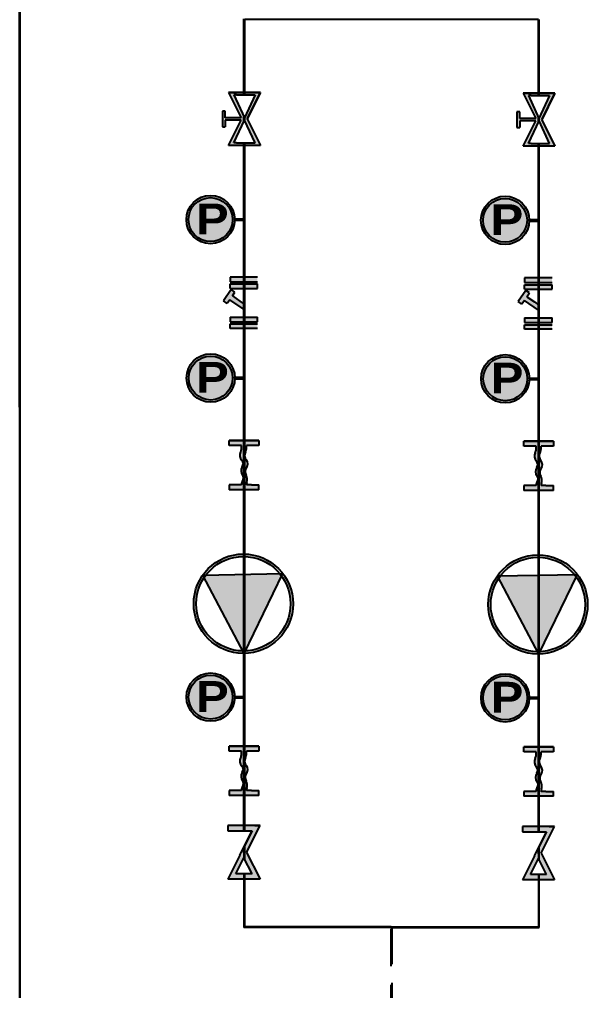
# Model space of a CAD drawing. Header units: millimetres. Extents: x -3738 to 3262, y -2165 to 2136.
# Drawn here: x -389 to -3, y -38 to 620 of the extents above; entities that cross this region are included whole.
import ezdxf

# ---------------------------------------------------------------- set-up
doc = ezdxf.new("R2010")
doc.units = ezdxf.units.MM
doc.linetypes.add('DASHEDX2', pattern=[38.1, 25.4, -12.7])
doc.styles.get("Standard").update_dxf_attribs({"font": 'arial.ttf'})

msp = doc.modelspace()

# ---------------------------------------------------------------- hatches: boundary and pattern name
h = msp.add_hatch(color=256)
h.set_gradient(color1=(255, 255, 255), tint=1)
h.paths.add_polyline_path([(-244.77, 553.65), (-248.77, 553.65), (-248.77, 558.25), (-250.77, 558.25), (-250.77, 547.52), (-248.77, 547.52), (-248.77, 552.04), (-244.77, 552.04), (-237.96, 552.04), (-246.57, 534.82), (-224.94, 534.82), (-233.95, 552.85), (-224.94, 570.87), (-246.57, 570.87), (-238.01, 553.65)])
h.paths.add_polyline_path([(-242.96, 569.3), (-241.16, 569.3), (-230.35, 569.3), (-228.54, 569.3), (-235.78, 553.65)], flags=16)
h.paths.add_polyline_path([(-235.75, 552.04), (-228.54, 536.62), (-230.35, 536.62), (-241.16, 536.62), (-242.96, 536.62)], flags=16)
h = msp.add_hatch(color=256)
h.set_gradient(color1=(255, 255, 255), tint=1)
h.paths.add_polyline_path([(-44.79, 553.15), (-48.79, 553.15), (-48.79, 557.75), (-50.79, 557.75), (-50.79, 547.02), (-48.79, 547.02), (-48.79, 551.54), (-44.79, 551.54), (-37.98, 551.54), (-46.59, 534.32), (-24.96, 534.32), (-33.98, 552.35), (-24.96, 570.37), (-46.59, 570.37), (-38.03, 553.15)])
h.paths.add_polyline_path([(-42.99, 568.8), (-41.19, 568.8), (-30.37, 568.8), (-28.57, 568.8), (-35.8, 553.15)], flags=16)
h.paths.add_polyline_path([(-35.78, 551.54), (-28.57, 536.12), (-30.37, 536.12), (-41.19, 536.12), (-42.99, 536.12)], flags=16)
h = msp.add_hatch(color=256)
h.set_gradient(color1=(255, 255, 255), tint=1)
h.paths.add_polyline_path([(-243.88, 484.61, 1), (-273.7, 484.61, 1)], flags=16)
h.paths.add_polyline_path([(-273.76, 460.38), (-242.27, 460.38), (-242.27, 511.92), (-273.76, 511.92)], flags=9)
h = msp.add_hatch(color=256)
h.set_gradient(color1=(255, 255, 255), tint=1)
h.paths.add_polyline_path([(-243.88, 484.61, 1), (-273.7, 484.61, 1)], flags=16)
h.paths.add_polyline_path([(-273.76, 460.38), (-242.27, 460.38), (-242.27, 511.92), (-273.76, 511.92)], flags=9)
h = msp.add_hatch(color=256)
h.set_gradient(color1=(255, 255, 255), tint=1)
h.paths.add_polyline_path([(-43.91, 484.11, 1), (-73.72, 484.11, 1)], flags=16)
h.paths.add_polyline_path([(-73.79, 459.88), (-42.3, 459.88), (-42.3, 511.42), (-73.79, 511.42)], flags=9)
h = msp.add_hatch(color=256)
h.set_gradient(color1=(255, 255, 255), tint=1)
h.paths.add_polyline_path([(-43.91, 484.11, 1), (-73.72, 484.11, 1)], flags=16)
h.paths.add_polyline_path([(-73.79, 459.88), (-42.3, 459.88), (-42.3, 511.42), (-73.79, 511.42)], flags=9)
h = msp.add_hatch(color=256)
h.set_gradient(color1=(255, 255, 255), tint=1)
h.paths.add_polyline_path([(-243.88, 484.61, -0.38517), (-257.3, 469.78), (-257.3, 468.28, 0.387795), (-242.39, 484.61, 1), (-275.19, 484.61, 0.387795), (-260.28, 468.28), (-260.28, 469.78, -0.38517), (-273.7, 484.61, -1)])
h = msp.add_hatch(color=256)
h.set_gradient(color1=(255, 255, 255), tint=1)
h.paths.add_polyline_path([(-258.05, 468.23), (-258.05, 469.72, -0.025016), (-259.54, 469.72), (-259.54, 468.23, 0.022739)])
h.paths.add_polyline_path([(-258.05, 468.23, 0.400957), (-242.39, 484.61, 1), (-275.19, 484.61, 0.400957), (-259.54, 468.23), (-259.54, 469.72, -0.399638), (-273.7, 484.61, -1), (-243.88, 484.61, -0.399638), (-258.05, 469.72)])
h = msp.add_hatch(color=256)
h.set_gradient(color1=(255, 255, 255), tint=1)
h.paths.add_polyline_path([(-43.91, 484.11, -0.38517), (-57.33, 469.28), (-57.33, 467.78, 0.387795), (-42.42, 484.11, 1), (-75.21, 484.11, 0.387795), (-60.31, 467.78), (-60.31, 469.28, -0.38517), (-73.72, 484.11, -1)])
h = msp.add_hatch(color=256)
h.set_gradient(color1=(255, 255, 255), tint=1)
h.paths.add_polyline_path([(-58.07, 467.73), (-58.07, 469.22, -0.025016), (-59.56, 469.22), (-59.56, 467.73, 0.022739)])
h.paths.add_polyline_path([(-58.07, 467.73, 0.400957), (-42.42, 484.11, 1), (-75.21, 484.11, 0.400957), (-59.56, 467.73), (-59.56, 469.22, -0.399638), (-73.72, 484.11, -1), (-43.91, 484.11, -0.399638), (-58.07, 469.22)])
h = msp.add_hatch(color=256)
h.set_gradient(color1=(255, 255, 255), tint=1)
h.paths.add_polyline_path([(-242.39, 485.11), (-242.39, 484.61), (-242.39, 484.11), (-236.45, 484.11), (-236.45, 485.11)])
h.paths.add_polyline_path([(-236.45, 485.11), (-236.45, 484.11), (-235.95, 484.11), (-235.95, 485.11)])
h = msp.add_hatch(color=256)
h.set_gradient(color1=(255, 255, 255), tint=1)
h.paths.add_polyline_path([(-42.42, 484.61), (-42.42, 484.11), (-42.42, 483.61), (-36.48, 483.61), (-36.48, 484.61)])
h.paths.add_polyline_path([(-36.48, 484.61), (-36.48, 483.61), (-35.98, 483.61), (-35.98, 484.61)])
h = msp.add_hatch(color=256)
h.set_gradient(color1=(255, 255, 255), tint=1)
h.paths.add_polyline_path([(-245.52, 413.8), (-245.52, 410.7), (-226.92, 410.7), (-226.92, 413.8)])
h.paths.add_polyline_path([(-245.52, 442.48), (-226.92, 442.48), (-226.92, 445.58), (-245.52, 445.58)])
h = msp.add_hatch(color=256)
h.set_gradient(color1=(255, 255, 255), tint=1)
h.paths.add_polyline_path([(-45.54, 413.3), (-45.54, 410.2), (-26.95, 410.2), (-26.95, 413.3)])
h.paths.add_polyline_path([(-45.54, 441.98), (-26.95, 441.98), (-26.95, 445.08), (-45.54, 445.08)])
h = msp.add_hatch(color=256)
h.set_gradient(color1=(255, 255, 255), tint=1)
h.paths.add_polyline_path([(-226.92, 415.35), (-226.92, 418.45), (-245.52, 418.45), (-245.52, 415.35)])
h.paths.add_polyline_path([(-245.52, 440.93), (-245.52, 437.83), (-226.92, 437.83), (-226.92, 440.93)])
h.paths.add_polyline_path([(-243.94, 432.83), (-242.18, 435.38), (-244.74, 437.13), (-250.03, 429.52), (-247.47, 427.72), (-245.7, 430.27), (-236.06, 423.61), (-236.06, 427.33), (-238.92, 429.32)])
h = msp.add_hatch(color=256)
h.set_gradient(color1=(255, 255, 255), tint=1)
h.paths.add_polyline_path([(-26.95, 414.85), (-26.95, 417.95), (-45.54, 417.95), (-45.54, 414.85)])
h.paths.add_polyline_path([(-45.54, 440.43), (-45.54, 437.33), (-26.95, 437.33), (-26.95, 440.43)])
h.paths.add_polyline_path([(-43.97, 432.33), (-42.21, 434.88), (-44.76, 436.63), (-50.05, 429.02), (-47.49, 427.22), (-45.73, 429.77), (-36.08, 423.11), (-36.08, 426.83), (-38.94, 428.82)])
h = msp.add_hatch(color=256)
h.set_gradient(color1=(255, 255, 255), tint=1)
h.paths.add_polyline_path([(-243.77, 377.16, 1), (-273.59, 377.16, 1)], flags=16)
h.paths.add_polyline_path([(-273.65, 352.93), (-242.16, 352.93), (-242.16, 404.48), (-273.65, 404.48)], flags=9)
h = msp.add_hatch(color=256)
h.set_gradient(color1=(255, 255, 255), tint=1)
h.paths.add_polyline_path([(-243.77, 377.16, 1), (-273.59, 377.16, 1)], flags=16)
h.paths.add_polyline_path([(-273.65, 352.93), (-242.16, 352.93), (-242.16, 404.48), (-273.65, 404.48)], flags=9)
h = msp.add_hatch(color=256)
h.set_gradient(color1=(255, 255, 255), tint=1)
h.paths.add_polyline_path([(-43.8, 376.66, 1), (-73.61, 376.66, 1)], flags=16)
h.paths.add_polyline_path([(-73.68, 352.43), (-42.19, 352.43), (-42.19, 403.98), (-73.68, 403.98)], flags=9)
h = msp.add_hatch(color=256)
h.set_gradient(color1=(255, 255, 255), tint=1)
h.paths.add_polyline_path([(-43.8, 376.66, 1), (-73.61, 376.66, 1)], flags=16)
h.paths.add_polyline_path([(-73.68, 352.43), (-42.19, 352.43), (-42.19, 403.98), (-73.68, 403.98)], flags=9)
h = msp.add_hatch(color=256)
h.set_gradient(color1=(255, 255, 255), tint=1)
h.paths.add_polyline_path([(-243.77, 377.16, -0.38517), (-257.19, 362.33), (-257.19, 360.83, 0.387795), (-242.28, 377.16, 1), (-275.08, 377.16, 0.387795), (-260.17, 360.83), (-260.17, 362.33, -0.38517), (-273.59, 377.16, -1)])
h = msp.add_hatch(color=256)
h.set_gradient(color1=(255, 255, 255), tint=1)
h.paths.add_polyline_path([(-257.94, 360.78), (-257.94, 362.28, -0.025016), (-259.43, 362.28), (-259.43, 360.78, 0.022739)])
h.paths.add_polyline_path([(-257.94, 360.78, 0.400957), (-242.28, 377.16, 1), (-275.08, 377.16, 0.400957), (-259.43, 360.78), (-259.43, 362.28, -0.399638), (-273.59, 377.16, -1), (-243.77, 377.16, -0.399638), (-257.94, 362.28)])
h = msp.add_hatch(color=256)
h.set_gradient(color1=(255, 255, 255), tint=1)
h.paths.add_polyline_path([(-43.8, 376.66, -0.38517), (-57.22, 361.83), (-57.22, 360.33, 0.387795), (-42.31, 376.66, 1), (-75.1, 376.66, 0.387795), (-60.2, 360.33), (-60.2, 361.83, -0.38517), (-73.61, 376.66, -1)])
h = msp.add_hatch(color=256)
h.set_gradient(color1=(255, 255, 255), tint=1)
h.paths.add_polyline_path([(-57.96, 360.28), (-57.96, 361.78, -0.025016), (-59.45, 361.78), (-59.45, 360.28, 0.022739)])
h.paths.add_polyline_path([(-57.96, 360.28, 0.400957), (-42.31, 376.66, 1), (-75.1, 376.66, 0.400957), (-59.45, 360.28), (-59.45, 361.78, -0.399638), (-73.61, 376.66, -1), (-43.8, 376.66, -0.399638), (-57.96, 361.78)])
h = msp.add_hatch(color=256)
h.set_gradient(color1=(255, 255, 255), tint=1)
h.paths.add_polyline_path([(-242.28, 377.66), (-242.28, 377.16), (-242.28, 376.66), (-236.34, 376.66), (-236.34, 377.66)])
h.paths.add_polyline_path([(-236.34, 377.66), (-236.34, 376.66), (-235.84, 376.66), (-235.84, 377.66)])
h = msp.add_hatch(color=256)
h.set_gradient(color1=(255, 255, 255), tint=1)
h.paths.add_polyline_path([(-42.31, 377.16), (-42.31, 376.66), (-42.31, 376.16), (-36.37, 376.16), (-36.37, 377.16)])
h.paths.add_polyline_path([(-36.37, 377.16), (-36.37, 376.16), (-35.87, 376.16), (-35.87, 377.16)])
h = msp.add_hatch(color=256)
h.set_gradient(color1=(255, 255, 255), tint=1)
h.paths.add_polyline_path([(-226.03, 301.32), (-226.03, 304.67), (-231.05, 304.67), (-234.4, 304.67), (-234.4, 304.71, -0.084871), (-234.11, 306.38, 0.220547), (-234.56, 311.03, -0.300962), (-234.25, 316.57, 0.352674), (-234.44, 321.45, -0.316574), (-235.04, 327.2, 0.128167), (-234.4, 329.65), (-234.4, 331.45), (-226.03, 331.45), (-226.03, 334.79), (-246.12, 334.79), (-246.12, 331.45), (-237.75, 331.45), (-237.75, 329.36, -0.122528), (-238.33, 327, 0.319388), (-237.57, 321.23, -0.349002), (-237.24, 316.97, 0.322318), (-237.07, 311.11, -0.317246), (-236.94, 307.62, 0.144959), (-237.75, 304.89), (-237.75, 304.67), (-241.09, 304.67), (-246.12, 304.67), (-246.12, 301.32)])
h = msp.add_hatch(color=256)
h.set_gradient(color1=(255, 255, 255), tint=1)
edge = h.paths.add_edge_path()
edge.add_line((-235.57, 334.79), (-235.57, 325.77))
edge.add_arc((-230.66, 324.75), 5.02, 150.78564, 168.33591, ccw=False)
edge.add_arc((-239.42, 329.65), 5.02, 330.78564, 360)
edge.add_line((-234.4, 329.65), (-234.4, 331.45))
edge.add_line((-234.4, 331.45), (-226.03, 331.45))
edge.add_line((-226.03, 331.45), (-226.03, 334.79))
edge.add_line((-226.03, 334.79), (-235.57, 334.79))
h = msp.add_hatch(color=256)
h.set_gradient(color1=(255, 255, 255), tint=1)
h.paths.add_polyline_path([(-26.06, 300.82), (-26.06, 304.17), (-31.08, 304.17), (-34.42, 304.17), (-34.42, 304.21, -0.084871), (-34.14, 305.88, 0.220547), (-34.58, 310.53, -0.300962), (-34.28, 316.07, 0.352674), (-34.47, 320.95, -0.316574), (-35.06, 326.7, 0.128167), (-34.42, 329.15), (-34.42, 330.95), (-26.06, 330.95), (-26.06, 334.29), (-46.14, 334.29), (-46.14, 330.95), (-37.77, 330.95), (-37.77, 328.86, -0.122528), (-38.36, 326.5, 0.319388), (-37.6, 320.73, -0.349002), (-37.27, 316.47, 0.322318), (-37.1, 310.61, -0.317246), (-36.96, 307.12, 0.144959), (-37.77, 304.39), (-37.77, 304.17), (-41.12, 304.17), (-46.14, 304.17), (-46.14, 300.82)])
h = msp.add_hatch(color=256)
h.set_gradient(color1=(255, 255, 255), tint=1)
edge = h.paths.add_edge_path()
edge.add_line((-35.6, 334.29), (-35.6, 325.27))
edge.add_arc((-30.68, 324.25), 5.02, 150.78564, 168.33591, ccw=False)
edge.add_arc((-39.45, 329.15), 5.02, 330.78564, 360)
edge.add_line((-34.42, 329.15), (-34.42, 330.95))
edge.add_line((-34.42, 330.95), (-26.06, 330.95))
edge.add_line((-26.06, 330.95), (-26.06, 334.29))
edge.add_line((-26.06, 334.29), (-35.6, 334.29))
h = msp.add_hatch(color=256)
h.set_gradient(color1=(255, 255, 255), tint=1)
h.paths.add_polyline_path([(-211.8, 244.45), (-209.68, 244.49, 0.506072), (-264, 243.55), (-261.88, 243.59, -0.481654)])
h.paths.add_polyline_path([(-263.11, 241.87), (-264, 243.55, 0.158465), (-270.21, 223.65, 0.415731), (-235.91, 190.34), (-236.8, 192.02, -0.407889), (-268.52, 223.67, -0.151598)], flags=17)
h.paths.add_polyline_path([(-235.08, 192.05), (-235.91, 190.34, 0.412698), (-202.78, 224.46, 0.16112), (-209.68, 244.49), (-210.5, 242.78, -0.154248), (-204.47, 224.44, -0.404872)])
h = msp.add_hatch(color=256)
h.set_gradient(color1=(255, 255, 255), tint=1)
h.paths.add_polyline_path([(-11.82, 243.95), (-9.7, 243.99, 0.506072), (-64.03, 243.05), (-61.91, 243.09, -0.481654)])
h.paths.add_polyline_path([(-63.14, 241.37), (-64.03, 243.05, 0.158465), (-70.23, 223.15, 0.415731), (-35.94, 189.84), (-36.82, 191.52, -0.407889), (-68.55, 223.17, -0.151598)], flags=17)
h.paths.add_polyline_path([(-35.11, 191.55), (-35.94, 189.84, 0.412698), (-2.81, 223.96, 0.16112), (-9.7, 243.99), (-10.53, 242.28, -0.154248), (-4.49, 223.94, -0.404872)])
h = msp.add_hatch(color=256)
h.set_gradient(color1=(255, 255, 255), tint=1)
h.paths.add_polyline_path([(-209.68, 244.49), (-264, 243.55), (-235.91, 190.34)])
h = msp.add_hatch(color=256)
h.set_gradient(color1=(255, 255, 255), tint=1)
h.paths.add_polyline_path([(-9.7, 243.99), (-64.03, 243.05), (-35.94, 189.84)])
h = msp.add_hatch(color=256)
h.set_gradient(color1=(255, 255, 255), tint=1)
h.paths.add_polyline_path([(-243.83, 160.74, 1), (-273.64, 160.74, 1)], flags=16)
h.paths.add_polyline_path([(-273.71, 136.51), (-242.22, 136.51), (-242.22, 188.06), (-273.71, 188.06)], flags=9)
h = msp.add_hatch(color=256)
h.set_gradient(color1=(255, 255, 255), tint=1)
h.paths.add_polyline_path([(-243.83, 160.74, 1), (-273.64, 160.74, 1)], flags=16)
h.paths.add_polyline_path([(-273.71, 136.51), (-242.22, 136.51), (-242.22, 188.06), (-273.71, 188.06)], flags=9)
h = msp.add_hatch(color=256)
h.set_gradient(color1=(255, 255, 255), tint=1)
h.paths.add_polyline_path([(-43.85, 160.24, 1), (-73.67, 160.24, 1)], flags=16)
h.paths.add_polyline_path([(-73.73, 136.01), (-42.24, 136.01), (-42.24, 187.56), (-73.73, 187.56)], flags=9)
h = msp.add_hatch(color=256)
h.set_gradient(color1=(255, 255, 255), tint=1)
h.paths.add_polyline_path([(-43.85, 160.24, 1), (-73.67, 160.24, 1)], flags=16)
h.paths.add_polyline_path([(-73.73, 136.01), (-42.24, 136.01), (-42.24, 187.56), (-73.73, 187.56)], flags=9)
h = msp.add_hatch(color=256)
h.set_gradient(color1=(255, 255, 255), tint=1)
h.paths.add_polyline_path([(-243.83, 160.74, -0.38517), (-257.24, 145.91), (-257.24, 144.41, 0.387795), (-242.34, 160.74, 1), (-275.13, 160.74, 0.387795), (-260.23, 144.41), (-260.23, 145.91, -0.38517), (-273.64, 160.74, -1)])
h = msp.add_hatch(color=256)
h.set_gradient(color1=(255, 255, 255), tint=1)
h.paths.add_polyline_path([(-257.99, 144.36), (-257.99, 145.85, -0.025016), (-259.48, 145.85), (-259.48, 144.36, 0.022739)])
h.paths.add_polyline_path([(-257.99, 144.36, 0.400957), (-242.34, 160.74, 1), (-275.13, 160.74, 0.400957), (-259.48, 144.36), (-259.48, 145.85, -0.399638), (-273.64, 160.74, -1), (-243.83, 160.74, -0.399638), (-257.99, 145.85)])
h = msp.add_hatch(color=256)
h.set_gradient(color1=(255, 255, 255), tint=1)
h.paths.add_polyline_path([(-43.85, 160.24, -0.38517), (-57.27, 145.41), (-57.27, 143.91, 0.387795), (-42.36, 160.24, 1), (-75.16, 160.24, 0.387795), (-60.25, 143.91), (-60.25, 145.41, -0.38517), (-73.67, 160.24, -1)])
h = msp.add_hatch(color=256)
h.set_gradient(color1=(255, 255, 255), tint=1)
h.paths.add_polyline_path([(-58.01, 143.86), (-58.01, 145.35, -0.025016), (-59.51, 145.35), (-59.51, 143.86, 0.022739)])
h.paths.add_polyline_path([(-58.01, 143.86, 0.400957), (-42.36, 160.24, 1), (-75.16, 160.24, 0.400957), (-59.51, 143.86), (-59.51, 145.35, -0.399638), (-73.67, 160.24, -1), (-43.85, 160.24, -0.399638), (-58.01, 145.35)])
h = msp.add_hatch(color=256)
h.set_gradient(color1=(255, 255, 255), tint=1)
h.paths.add_polyline_path([(-242.34, 161.24), (-242.34, 160.74), (-242.34, 160.24), (-236.4, 160.24), (-236.4, 161.24)])
h.paths.add_polyline_path([(-236.4, 161.24), (-236.4, 160.24), (-235.9, 160.24), (-235.9, 161.24)])
h = msp.add_hatch(color=256)
h.set_gradient(color1=(255, 255, 255), tint=1)
h.paths.add_polyline_path([(-42.36, 160.74), (-42.36, 160.24), (-42.36, 159.74), (-36.42, 159.74), (-36.42, 160.74)])
h.paths.add_polyline_path([(-36.42, 160.74), (-36.42, 159.74), (-35.92, 159.74), (-35.92, 160.74)])
h = msp.add_hatch(color=256)
h.set_gradient(color1=(255, 255, 255), tint=1)
h.paths.add_polyline_path([(-226.03, 93.98), (-226.03, 97.33), (-231.05, 97.33), (-234.4, 97.33), (-234.4, 97.37, -0.084871), (-234.11, 99.04, 0.220547), (-234.56, 103.69, -0.300962), (-234.25, 109.23, 0.352674), (-234.44, 114.12, -0.316574), (-235.04, 119.86, 0.128167), (-234.4, 122.31), (-234.4, 124.11), (-226.03, 124.11), (-226.03, 127.45), (-246.12, 127.45), (-246.12, 124.11), (-237.75, 124.11), (-237.75, 122.02, -0.122528), (-238.33, 119.66, 0.319388), (-237.57, 113.89, -0.349002), (-237.24, 109.63, 0.322318), (-237.07, 103.77, -0.317246), (-236.94, 100.29, 0.144959), (-237.75, 97.55), (-237.75, 97.33), (-241.09, 97.33), (-246.12, 97.33), (-246.12, 93.98)])
h = msp.add_hatch(color=256)
h.set_gradient(color1=(255, 255, 255), tint=1)
edge = h.paths.add_edge_path()
edge.add_line((-235.57, 127.45), (-235.57, 118.43))
edge.add_arc((-230.66, 117.41), 5.02, 150.78564, 168.33591, ccw=False)
edge.add_arc((-239.42, 122.31), 5.02, 330.78564, 360)
edge.add_line((-234.4, 122.31), (-234.4, 124.11))
edge.add_line((-234.4, 124.11), (-226.03, 124.11))
edge.add_line((-226.03, 124.11), (-226.03, 127.45))
edge.add_line((-226.03, 127.45), (-235.57, 127.45))
h = msp.add_hatch(color=256)
h.set_gradient(color1=(255, 255, 255), tint=1)
h.paths.add_polyline_path([(-26.06, 93.48), (-26.06, 96.83), (-31.08, 96.83), (-34.42, 96.83), (-34.42, 96.87, -0.084871), (-34.14, 98.54, 0.220547), (-34.58, 103.19, -0.300962), (-34.28, 108.73, 0.352674), (-34.47, 113.62, -0.316574), (-35.06, 119.36, 0.128167), (-34.42, 121.81), (-34.42, 123.61), (-26.06, 123.61), (-26.06, 126.95), (-46.14, 126.95), (-46.14, 123.61), (-37.77, 123.61), (-37.77, 121.52, -0.122528), (-38.36, 119.16, 0.319388), (-37.6, 113.39, -0.349002), (-37.27, 109.13, 0.322318), (-37.1, 103.27, -0.317246), (-36.96, 99.79, 0.144959), (-37.77, 97.05), (-37.77, 96.83), (-41.12, 96.83), (-46.14, 96.83), (-46.14, 93.48)])
h = msp.add_hatch(color=256)
h.set_gradient(color1=(255, 255, 255), tint=1)
edge = h.paths.add_edge_path()
edge.add_line((-35.6, 126.95), (-35.6, 117.93))
edge.add_arc((-30.68, 116.91), 5.02, 150.78564, 168.33591, ccw=False)
edge.add_arc((-39.45, 121.81), 5.02, 330.78564, 360)
edge.add_line((-34.42, 121.81), (-34.42, 123.61))
edge.add_line((-34.42, 123.61), (-26.06, 123.61))
edge.add_line((-26.06, 123.61), (-26.06, 126.95))
edge.add_line((-26.06, 126.95), (-35.6, 126.95))
h = msp.add_hatch(color=256)
h.set_gradient(color1=(255, 255, 255), tint=1)
h.paths.add_polyline_path([(-230.63, 69.95), (-236.07, 59.06), (-237.89, 55.43), (-238.8, 53.61), (-246.96, 37.27), (-225.18, 37.27), (-234.26, 55.43), (-225.18, 73.58), (-228.81, 73.58), (-243.33, 73.58), (-246.96, 73.58), (-246.96, 69.95)])
h.paths.add_polyline_path([(-236.07, 51.8), (-230.63, 40.9), (-241.52, 40.9)], flags=16)
h = msp.add_hatch(color=256)
h.set_gradient(color1=(255, 255, 255), tint=1)
h.paths.add_polyline_path([(-30.65, 69.45), (-36.1, 58.56), (-37.91, 54.93), (-38.82, 53.11), (-46.99, 36.77), (-25.21, 36.77), (-34.28, 54.93), (-25.21, 73.08), (-28.84, 73.08), (-43.36, 73.08), (-46.99, 73.08), (-46.99, 69.45)])
h.paths.add_polyline_path([(-36.1, 51.3), (-30.65, 40.4), (-41.54, 40.4)], flags=16)

# ---------------------------------------------------------------- linework, layer by layer
for p, q in [((-388.04, 357.38), (-388.04, 1575.04)), ((-236.07, 569.3), (-236.07, 620.87)), ((-235.57, 569.3), (-235.57, 620.87)), ((-36.1, 620.37), (-235.57, 620.37)), ((-36.1, 568.8), (-36.1, 620.37)), ((-35.6, 568.8), (-35.6, 620.37)), ((-242.96, 570.87), (-246.57, 570.87)), ((-246.57, 570.87), (-224.94, 570.87)), ((-246.57, 570.87), (-238.01, 553.65)), ((-224.94, 570.87), (-242.96, 570.87)), ((-241.16, 569.3), (-242.96, 569.3)), ((-242.96, 569.3), (-235.78, 553.65)), ((-241.16, 569.3), (-230.35, 569.3)), ((-228.54, 569.3), (-235.78, 553.65)), ((-233.95, 552.85), (-224.94, 570.87)), ((-224.94, 570.87), (-233.95, 552.85)), ((-230.35, 569.3), (-228.54, 569.3)), ((-224.94, 570.87), (-228.54, 570.87)), ((-42.99, 570.37), (-46.59, 570.37)), ((-46.59, 570.37), (-24.96, 570.37)), ((-46.59, 570.37), (-38.03, 553.15)), ((-24.96, 570.37), (-42.99, 570.37)), ((-41.19, 568.8), (-42.99, 568.8)), ((-42.99, 568.8), (-35.8, 553.15)), ((-41.19, 568.8), (-30.37, 568.8)), ((-28.57, 568.8), (-35.8, 553.15)), ((-33.98, 552.35), (-24.96, 570.37)), ((-24.96, 570.37), (-33.98, 552.35)), ((-30.37, 568.8), (-28.57, 568.8)), ((-24.96, 570.37), (-28.57, 570.37)), ((-248.77, 558.25), (-250.77, 558.25)), ((-250.77, 558.25), (-250.77, 547.52)), ((-248.77, 553.65), (-248.77, 558.25)), ((-244.77, 553.65), (-248.77, 553.65)), ((-238.01, 553.65), (-244.77, 553.65)), ((-236.07, 551.36), (-236.07, 554.3)), ((-235.57, 551.66), (-235.57, 554.09)), ((-48.79, 557.75), (-50.79, 557.75)), ((-50.79, 557.75), (-50.79, 547.02)), ((-48.79, 553.15), (-48.79, 557.75)), ((-36.1, 550.86), (-36.1, 553.8)), ((-35.6, 551.16), (-35.6, 553.59)), ((-250.77, 547.52), (-248.77, 547.52)), ((-244.77, 552.04), (-248.77, 552.04)), ((-248.77, 552.04), (-248.77, 547.52)), ((-246.57, 534.82), (-237.96, 552.04)), ((-237.96, 552.04), (-244.77, 552.04)), ((-242.96, 536.62), (-235.75, 552.04)), ((-228.54, 536.62), (-235.75, 552.04)), ((-233.95, 552.85), (-224.94, 534.82)), ((-233.95, 552.85), (-224.94, 534.82)), ((-50.79, 547.02), (-48.79, 547.02)), ((-44.79, 553.15), (-48.79, 553.15)), ((-44.79, 551.54), (-48.79, 551.54)), ((-48.79, 551.54), (-48.79, 547.02)), ((-46.59, 534.32), (-37.98, 551.54)), ((-38.03, 553.15), (-44.79, 553.15)), ((-37.98, 551.54), (-44.79, 551.54)), ((-42.99, 536.12), (-35.78, 551.54)), ((-28.57, 536.12), (-35.78, 551.54)), ((-33.98, 552.35), (-24.96, 534.32)), ((-33.98, 552.35), (-24.96, 534.32)), ((-242.96, 534.82), (-246.57, 534.82)), ((-224.94, 534.82), (-246.57, 534.82)), ((-241.16, 536.62), (-242.96, 536.62)), ((-224.94, 534.82), (-242.96, 534.82)), ((-241.16, 536.62), (-230.35, 536.62)), ((-236.07, 69.95), (-236.07, 536.62)), ((-235.57, 118.43), (-235.57, 536.62)), ((-230.35, 536.62), (-228.54, 536.62)), ((-224.94, 534.82), (-228.54, 534.82)), ((-42.99, 534.32), (-46.59, 534.32)), ((-24.96, 534.32), (-46.59, 534.32)), ((-41.19, 536.12), (-42.99, 536.12)), ((-24.96, 534.32), (-42.99, 534.32)), ((-41.19, 536.12), (-30.37, 536.12)), ((-36.1, 69.45), (-36.1, 536.12)), ((-35.6, 117.93), (-35.6, 536.12)), ((-30.37, 536.12), (-28.57, 536.12)), ((-24.96, 534.32), (-28.57, 534.32)), ((-242.39, 484.61), (-242.39, 485.11)), ((-242.39, 485.11), (-235.95, 485.11)), ((-242.39, 484.61), (-242.39, 484.11)), ((-242.39, 484.11), (-235.95, 484.11)), ((-42.42, 484.11), (-42.42, 484.61)), ((-42.42, 484.61), (-35.98, 484.61)), ((-42.42, 484.11), (-42.42, 483.61)), ((-42.42, 483.61), (-35.98, 483.61)), ((-226.92, 445.58), (-245.52, 445.58)), ((-245.52, 445.58), (-245.52, 442.48)), ((-245.52, 442.48), (-226.92, 442.48)), ((-236.06, 423.61), (-236.06, 445.58)), ((-26.95, 445.08), (-45.54, 445.08)), ((-45.54, 445.08), (-45.54, 441.98)), ((-45.54, 441.98), (-26.95, 441.98)), ((-36.08, 423.11), (-36.08, 445.08)), ((-244.74, 437.13), (-250.03, 429.52)), ((-245.52, 437.83), (-245.52, 440.93)), ((-245.52, 440.93), (-226.92, 440.93)), ((-245.52, 437.83), (-226.92, 437.83)), ((-242.18, 435.38), (-244.74, 437.13)), ((-243.94, 432.83), (-242.18, 435.38)), ((-226.92, 437.83), (-226.92, 440.93)), ((-44.76, 436.63), (-50.05, 429.02)), ((-45.54, 437.33), (-45.54, 440.43)), ((-45.54, 440.43), (-26.95, 440.43)), ((-45.54, 437.33), (-26.95, 437.33)), ((-42.21, 434.88), (-44.76, 436.63)), ((-43.97, 432.33), (-42.21, 434.88)), ((-26.95, 437.33), (-26.95, 440.43)), ((-247.47, 427.72), (-250.03, 429.52)), ((-245.7, 430.27), (-247.47, 427.72)), ((-236.06, 423.61), (-245.7, 430.27)), ((-243.94, 432.83), (-238.92, 429.32)), ((-238.92, 429.32), (-236.06, 427.33)), ((-47.49, 427.22), (-50.05, 429.02)), ((-45.73, 429.77), (-47.49, 427.22)), ((-36.08, 423.11), (-45.73, 429.77)), ((-43.97, 432.33), (-38.94, 428.82)), ((-38.94, 428.82), (-36.08, 426.83)), ((-236.06, 423.61), (-236.06, 427.33)), ((-236.06, 423.61), (-236.06, 410.7)), ((-36.08, 423.11), (-36.08, 426.83)), ((-36.08, 423.11), (-36.08, 410.2)), ((-245.52, 418.45), (-245.52, 415.35)), ((-245.52, 418.45), (-245.52, 415.35)), ((-245.52, 418.45), (-226.92, 418.45)), ((-245.52, 415.35), (-226.92, 415.35)), ((-245.52, 415.35), (-226.92, 415.35)), ((-226.92, 415.35), (-226.92, 418.45)), ((-45.54, 417.95), (-45.54, 414.85)), ((-45.54, 417.95), (-45.54, 414.85)), ((-45.54, 417.95), (-26.95, 417.95)), ((-26.95, 414.85), (-26.95, 417.95)), ((-245.52, 410.7), (-245.52, 413.8)), ((-245.52, 413.8), (-226.92, 413.8)), ((-245.52, 410.7), (-245.52, 413.8)), ((-245.52, 413.8), (-226.92, 413.8)), ((-242.42, 410.7), (-245.52, 410.7)), ((-226.92, 410.7), (-245.52, 410.7)), ((-242.42, 410.7), (-245.52, 410.7)), ((-226.92, 410.7), (-245.52, 410.7)), ((-226.92, 410.7), (-242.42, 410.7)), ((-226.92, 410.7), (-242.42, 410.7)), ((-45.54, 414.85), (-26.95, 414.85)), ((-45.54, 414.85), (-26.95, 414.85)), ((-45.54, 410.2), (-45.54, 413.3)), ((-45.54, 413.3), (-26.95, 413.3)), ((-45.54, 410.2), (-45.54, 413.3)), ((-45.54, 413.3), (-26.95, 413.3)), ((-42.44, 410.2), (-45.54, 410.2)), ((-26.95, 410.2), (-45.54, 410.2)), ((-42.44, 410.2), (-45.54, 410.2)), ((-26.95, 410.2), (-45.54, 410.2)), ((-26.95, 410.2), (-42.44, 410.2)), ((-26.95, 410.2), (-42.44, 410.2)), ((-242.28, 377.16), (-242.28, 377.66)), ((-242.28, 377.66), (-235.84, 377.66)), ((-242.28, 377.16), (-242.28, 376.66)), ((-242.28, 376.66), (-235.84, 376.66)), ((-42.31, 376.66), (-42.31, 377.16)), ((-42.31, 377.16), (-35.87, 377.16)), ((-42.31, 376.66), (-42.31, 376.16)), ((-42.31, 376.16), (-35.87, 376.16)), ((-388.54, 357.38), (-388.54, -1202.9)), ((-388.04, -249.21), (-388.04, 357.38)), ((-242.77, 334.79), (-246.12, 334.79)), ((-246.12, 334.79), (-226.03, 334.79)), ((-246.12, 331.45), (-246.12, 334.79)), ((-237.75, 331.45), (-246.12, 331.45)), ((-226.03, 334.79), (-242.77, 334.79)), ((-237.75, 329.36), (-237.75, 331.45)), ((-226.03, 331.45), (-234.4, 331.45)), ((-234.4, 329.65), (-234.4, 331.45)), ((-226.03, 334.79), (-229.38, 334.79)), ((-226.03, 334.79), (-226.03, 331.45)), ((-42.79, 334.29), (-46.14, 334.29)), ((-46.14, 334.29), (-26.06, 334.29)), ((-46.14, 330.95), (-46.14, 334.29)), ((-37.77, 330.95), (-46.14, 330.95)), ((-26.06, 334.29), (-42.79, 334.29)), ((-37.77, 328.86), (-37.77, 330.95)), ((-26.06, 330.95), (-34.42, 330.95)), ((-34.42, 329.15), (-34.42, 330.95)), ((-26.06, 334.29), (-29.4, 334.29)), ((-26.06, 334.29), (-26.06, 330.95)), ((-241.09, 304.67), (-246.12, 304.67)), ((-246.12, 304.67), (-246.12, 301.32)), ((-237.75, 304.67), (-241.09, 304.67)), ((-237.75, 304.67), (-237.75, 304.89)), ((-236.57, 308.41), (-236.57, 308.39)), ((-234.4, 304.67), (-234.4, 304.71)), ((-231.05, 304.67), (-234.4, 304.67)), ((-231.05, 304.67), (-226.03, 304.67)), ((-226.03, 301.32), (-226.03, 304.67)), ((-41.12, 304.17), (-46.14, 304.17)), ((-46.14, 304.17), (-46.14, 300.82)), ((-37.77, 304.17), (-41.12, 304.17)), ((-37.77, 304.17), (-37.77, 304.39)), ((-36.6, 307.91), (-36.6, 307.89)), ((-34.42, 304.17), (-34.42, 304.21)), ((-31.08, 304.17), (-34.42, 304.17)), ((-31.08, 304.17), (-26.06, 304.17)), ((-26.06, 300.82), (-26.06, 304.17)), ((-242.77, 301.32), (-246.12, 301.32)), ((-226.03, 301.32), (-246.12, 301.32)), ((-226.03, 301.32), (-242.77, 301.32)), ((-226.03, 301.32), (-229.38, 301.32)), ((-42.79, 300.82), (-46.14, 300.82)), ((-26.06, 300.82), (-46.14, 300.82)), ((-26.06, 300.82), (-42.79, 300.82)), ((-26.06, 300.82), (-29.4, 300.82)), ((-264, 243.55), (-209.68, 244.49)), ((-235.91, 190.34), (-209.68, 244.49)), ((-64.03, 243.05), (-9.7, 243.99)), ((-35.94, 189.84), (-9.7, 243.99)), ((-235.91, 190.34), (-264, 243.55)), ((-35.94, 189.84), (-64.03, 243.05)), ((-242.34, 160.74), (-242.34, 161.24)), ((-242.34, 161.24), (-235.9, 161.24)), ((-242.34, 160.74), (-242.34, 160.24)), ((-242.34, 160.24), (-235.9, 160.24)), ((-42.36, 160.24), (-42.36, 160.74)), ((-42.36, 160.74), (-35.92, 160.74)), ((-42.36, 160.24), (-42.36, 159.74)), ((-42.36, 159.74), (-35.92, 159.74)), ((-242.77, 127.45), (-246.12, 127.45)), ((-246.12, 127.45), (-226.03, 127.45)), ((-246.12, 124.11), (-246.12, 127.45)), ((-226.03, 127.45), (-242.77, 127.45)), ((-226.03, 127.45), (-229.38, 127.45)), ((-226.03, 127.45), (-226.03, 124.11)), ((-42.79, 126.95), (-46.14, 126.95)), ((-46.14, 126.95), (-26.06, 126.95)), ((-46.14, 123.61), (-46.14, 126.95)), ((-26.06, 126.95), (-42.79, 126.95)), ((-26.06, 126.95), (-29.4, 126.95)), ((-26.06, 126.95), (-26.06, 123.61)), ((-237.75, 124.11), (-246.12, 124.11)), ((-237.75, 122.02), (-237.75, 124.11)), ((-226.03, 124.11), (-234.4, 124.11)), ((-234.4, 122.31), (-234.4, 124.11)), ((-37.77, 123.61), (-46.14, 123.61)), ((-37.77, 121.52), (-37.77, 123.61)), ((-26.06, 123.61), (-34.42, 123.61)), ((-34.42, 121.81), (-34.42, 123.61)), ((-235.57, 69.95), (-235.57, 116.4)), ((-35.6, 69.45), (-35.6, 115.9)), ((-236.57, 101.08), (-236.57, 101.05)), ((-36.6, 100.58), (-36.6, 100.55)), ((-241.09, 97.33), (-246.12, 97.33)), ((-246.12, 97.33), (-246.12, 93.98)), ((-242.77, 93.98), (-246.12, 93.98)), ((-226.03, 93.98), (-246.12, 93.98)), ((-226.03, 93.98), (-242.77, 93.98)), ((-237.75, 97.33), (-241.09, 97.33)), ((-237.75, 97.33), (-237.75, 97.55)), ((-234.4, 97.33), (-234.4, 97.37)), ((-231.05, 97.33), (-234.4, 97.33)), ((-231.05, 97.33), (-226.03, 97.33)), ((-226.03, 93.98), (-229.38, 93.98)), ((-226.03, 93.98), (-226.03, 97.33)), ((-41.12, 96.83), (-46.14, 96.83)), ((-46.14, 96.83), (-46.14, 93.48)), ((-42.79, 93.48), (-46.14, 93.48)), ((-26.06, 93.48), (-46.14, 93.48)), ((-26.06, 93.48), (-42.79, 93.48)), ((-37.77, 96.83), (-41.12, 96.83)), ((-37.77, 96.83), (-37.77, 97.05)), ((-34.42, 96.83), (-34.42, 96.87)), ((-31.08, 96.83), (-34.42, 96.83)), ((-31.08, 96.83), (-26.06, 96.83)), ((-26.06, 93.48), (-29.4, 93.48)), ((-26.06, 93.48), (-26.06, 96.83)), ((-243.33, 73.58), (-246.96, 73.58)), ((-246.96, 73.58), (-246.96, 69.95)), ((-225.18, 73.58), (-243.33, 73.58)), ((-234.26, 55.43), (-225.18, 73.58)), ((-225.18, 73.58), (-228.81, 73.58)), ((-228.81, 73.58), (-225.18, 73.58)), ((-43.36, 73.08), (-46.99, 73.08)), ((-46.99, 73.08), (-46.99, 69.45)), ((-25.21, 73.08), (-43.36, 73.08)), ((-34.28, 54.93), (-25.21, 73.08)), ((-25.21, 73.08), (-28.84, 73.08)), ((-28.84, 73.08), (-25.21, 73.08)), ((-246.96, 69.95), (-230.63, 69.95)), ((-230.63, 69.95), (-236.07, 59.06)), ((-236.07, 59.06), (-230.63, 69.95)), ((-46.99, 69.45), (-30.65, 69.45)), ((-30.65, 69.45), (-36.1, 58.56)), ((-36.1, 58.56), (-30.65, 69.45)), ((-235.57, 55.04), (-235.57, 60.06)), ((-35.6, 54.54), (-35.6, 59.56)), ((-238.8, 53.61), (-246.96, 37.27)), ((-238.8, 53.61), (-237.89, 55.43)), ((-237.89, 55.43), (-236.07, 59.06)), ((-236.07, 55.04), (-236.07, 59.06)), ((-236.07, 55.04), (-236.07, 51.8)), ((-235.57, 50.8), (-235.57, 55.04)), ((-234.26, 55.43), (-225.18, 37.27)), ((-234.26, 55.43), (-225.18, 37.27)), ((-38.82, 53.11), (-46.99, 36.77)), ((-38.82, 53.11), (-37.91, 54.93)), ((-37.91, 54.93), (-36.1, 58.56)), ((-36.1, 54.54), (-36.1, 58.56)), ((-36.1, 54.54), (-36.1, 51.3)), ((-35.6, 50.3), (-35.6, 54.54)), ((-34.28, 54.93), (-25.21, 36.77)), ((-34.28, 54.93), (-25.21, 36.77)), ((-241.52, 40.9), (-236.07, 51.8)), ((-230.63, 40.9), (-236.07, 51.8)), ((-41.54, 40.4), (-36.1, 51.3)), ((-30.65, 40.4), (-36.1, 51.3)), ((-230.63, 40.9), (-241.52, 40.9)), ((-236.07, 40.9), (-236.07, 5.54)), ((-235.57, 5.04), (-235.57, 40.9)), ((-30.65, 40.4), (-41.54, 40.4)), ((-36.1, 40.4), (-36.1, 5.04)), ((-35.6, 4.54), (-35.6, 40.4)), ((-243.33, 37.27), (-246.96, 37.27)), ((-225.18, 37.27), (-246.96, 37.27)), ((-225.18, 37.27), (-243.33, 37.27)), ((-225.18, 37.27), (-228.81, 37.27)), ((-43.36, 36.77), (-46.99, 36.77)), ((-25.21, 36.77), (-46.99, 36.77)), ((-25.21, 36.77), (-43.36, 36.77)), ((-25.21, 36.77), (-28.84, 36.77)), ((-236.07, 5.54), (-236.07, 4.54)), ((-136.1, 4.54), (-236.07, 4.54)), ((-136.1, 5.04), (-235.57, 5.04)), ((-136.1, 5.04), (-36.1, 5.04)), ((-135.6, 4.54), (-35.6, 4.54))]:
    msp.add_line(p, q)
at = {"linetype": 'DASHEDX2'}
for p, q in [((-136.1, -1202.9), (-136.1, 5.04)), ((-135.6, 5.04), (-135.6, -1202.9))]:
    msp.add_line(p, q, dxfattribs=at)
msp.add_lwpolyline([(-388.54, 357.38), (-388.54, 1575.54)])
for centre, radius in [((-258.79, 484.61), 16.4), ((-258.79, 484.61), 14.91), ((-58.82, 484.11), 16.4), ((-58.82, 484.11), 14.91), ((-258.68, 377.16), 16.4), ((-258.68, 377.16), 14.91), ((-58.71, 376.66), 16.4), ((-58.71, 376.66), 14.91), ((-236.49, 224.05), 33.72), ((-36.52, 223.55), 33.72), ((-236.49, 224.05), 32.03), ((-36.52, 223.55), 32.03), ((-258.73, 160.74), 16.4), ((-258.73, 160.74), 14.91), ((-58.76, 160.24), 16.4), ((-58.76, 160.24), 14.91)]:
    msp.add_circle(centre, radius)
for centre, radius, start, end in [((-242.77, 329.36), 5.02, 332.05785, 0), ((-239.42, 329.65), 5.02, 330.78564, 0), ((-233.9, 324.65), 5.02, 152.05785, 222.90939), ((-230.66, 324.75), 5.02, 150.78564, 221.05133), ((-33.92, 324.15), 5.02, 152.05785, 222.90939), ((-42.79, 328.86), 5.02, 332.05785, 0), ((-30.68, 324.25), 5.02, 150.78564, 221.05133), ((-39.45, 329.15), 5.02, 330.78564, 0), ((-233.08, 314.16), 5.02, 145.95303, 217.41334), ((-240.09, 318.89), 3.43, 325.95303, 42.90939), ((-230.23, 313.57), 5.02, 143.34563, 210.34477), ((-237.38, 318.89), 3.9, 323.34563, 41.05133), ((-33.11, 313.66), 5.02, 145.95303, 217.41334), ((-40.11, 318.39), 3.43, 325.95303, 42.90939), ((-37.41, 318.39), 3.9, 323.34563, 41.05133), ((-239.48, 309.27), 3.03, 327.00761, 37.41334), ((-239.35, 308.23), 5.55, 340.59552, 30.34477), ((-39.5, 308.77), 3.03, 327.00761, 37.41334), ((-30.25, 313.07), 5.02, 143.34563, 210.34477), ((-39.38, 307.73), 5.55, 340.59552, 30.34477), ((-232.73, 304.89), 5.02, 147.00761, 180), ((-229.38, 304.71), 5.02, 160.59552, 180), ((-32.75, 304.39), 5.02, 147.00761, 180), ((-29.4, 304.21), 5.02, 160.59552, 180), ((-233.9, 117.31), 5.02, 152.05785, 222.90939), ((-242.77, 122.02), 5.02, 332.05785, 0), ((-230.66, 117.41), 5.02, 150.78564, 221.05133), ((-239.42, 122.31), 5.02, 330.78564, 0), ((-33.92, 116.81), 5.02, 152.05785, 222.90939), ((-42.79, 121.52), 5.02, 332.05785, 0), ((-30.68, 116.91), 5.02, 150.78564, 221.05133), ((-39.45, 121.81), 5.02, 330.78564, 0), ((-240.09, 111.55), 3.43, 325.95303, 42.90939), ((-237.38, 111.55), 3.9, 323.34563, 41.05133), ((-40.11, 111.05), 3.43, 325.95303, 42.90939), ((-37.41, 111.05), 3.9, 323.34563, 41.05133), ((-233.08, 106.82), 5.02, 145.95303, 217.41334), ((-230.23, 106.23), 5.02, 143.34563, 210.34477), ((-33.11, 106.32), 5.02, 145.95303, 217.41334), ((-30.25, 105.73), 5.02, 143.34563, 210.34477), ((-232.73, 97.55), 5.02, 147.00761, 180), ((-239.48, 101.93), 3.03, 327.00761, 37.41334), ((-239.35, 100.89), 5.55, 340.59552, 30.34477), ((-229.38, 97.37), 5.02, 160.59552, 180), ((-32.75, 97.05), 5.02, 147.00761, 180), ((-39.5, 101.43), 3.03, 327.00761, 37.41334), ((-39.38, 100.39), 5.55, 340.59552, 30.34477), ((-29.4, 96.87), 5.02, 160.59552, 180)]:
    msp.add_arc(centre, radius, start, end)

# ---------------------------------------------------------------- texts
at = {"char_height": 20.8695, "width": 0.3263, "attachment_point": 1}
for insert in [(-257.75, 495.49), (-57.77, 494.99), (-257.64, 388.04), (-57.66, 387.54), (-257.69, 171.62), (-57.71, 171.12)]:
    msp.add_mtext('\\pxqc;{\\fArial Black|b0|i0|c0|p34;P}', dxfattribs=dict(at, insert=insert))

doc.saveas('drawing.dxf')
